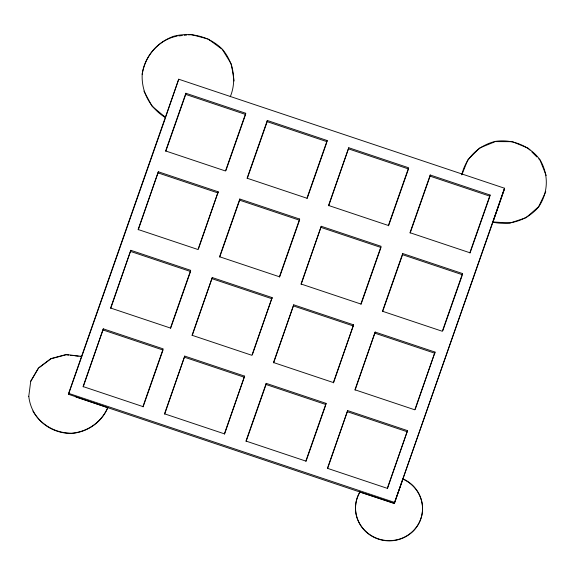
<?xml version="1.0" encoding="UTF-8"?>
<svg xmlns="http://www.w3.org/2000/svg" width="575" height="575" viewBox="0 0 575 575"><rect width="100%" height="100%" fill="white"/><g stroke="black" fill="none" stroke-linecap="round" stroke-linejoin="round"><path stroke-width="0.86" d="M28.779 396.276C31.201 418.435 49.795 433.622 71.774 433.449C87.594 432.019 101.559 422.373 107.798 407.668L68.518 394.285L68.626 393.357L178.724 79.221L504.527 188.233L492.904 222.166C509.802 225.889 527.455 220.268 538.617 206.928C548.356 192.596 548.881 174.764 540.054 159.864C529.755 145.806 512.548 138.862 495.363 141.371C478.508 145.482 465.635 157.859 461.761 174.886M83.224 386.882L103.299 328.85L163.156 348.874L142.931 406.59L83.073 386.558L103.299 328.85M110.752 308.351L130.82 250.312L190.677 270.343L170.452 328.052L110.594 308.027L130.82 250.312M138.273 229.82L158.341 171.781L218.198 191.806L198.425 249.011M178.724 79.221L165.55 117.415L152.088 106.267L143.901 91.08M185.725 94.408L185.869 93.251L245.719 113.275L245.583 114.439L185.725 94.408L165.794 151.282M164.68 414.137L184.748 356.098L244.605 376.129L224.537 434.161M192.201 335.606L212.268 277.567L272.126 297.591L252.353 354.797M239.653 200.193L239.797 199.036L299.654 219.061L299.51 220.218L239.653 200.193L219.722 257.068M267.181 121.663L267.317 120.498L327.175 140.53L327.038 141.687L267.181 121.663L247.25 178.537M266.06 384.51L266.203 383.353L326.061 403.377L325.917 404.541L266.06 384.51L246.129 441.392M273.65 362.854L293.724 304.822L353.582 324.846L333.507 382.885M301.178 284.323L321.245 226.284L381.103 246.316L360.877 304.024L301.02 284L321.245 226.284M328.699 205.785L348.766 147.753L408.624 167.778L388.398 225.493L328.541 205.462L348.766 147.753M327.577 468.639L347.652 410.6L407.51 430.632L387.435 488.664M355.106 390.109L375.173 332.07L435.031 352.101L415.251 409.299M360 491.805A33.537 32.394 6.8 0 0 373.24 536.683A33.537 32.394 6.8 0 0 419.096 522.804A33.537 32.394 6.8 0 0 402.902 478.824L394.328 503.29L359.972 492.042A33.537 32.394 6.8 0 0 372.952 536.784A33.537 32.394 6.8 0 0 418.808 523.545A33.537 32.394 6.8 0 0 403.664 479.421M402.558 254.696L402.694 253.539L462.552 273.563L462.415 274.728L402.558 254.696L382.627 311.571M430.078 176.166L430.222 175.008L490.08 195.033L489.936 196.19L430.078 176.166L410.147 233.04M504.527 188.233L394.299 503.527L76.015 397.037M402.902 478.824L504.39 189.391M28.75 396.506L30.748 381.146L38.518 367.921L50.931 358.584L66.118 354.538L81.801 356.385L80.033 356.414M230.273 96.737C236.936 80.637 233.5 62.395 222.338 49.191C209.537 36.52 191.051 31.704 173.657 36.282C156.86 42.385 144.886 56.307 142.205 74.074C141.242 92.129 150.176 108.265 165.521 117.652M142.176 74.312C144.878 56.034 158.736 39.553 177.136 36.117M68.518 394.285L165.226 118.5M158.341 171.781L138.115 229.497L197.972 249.521L218.198 191.806M185.869 93.251L165.643 150.959L225.493 170.991L245.719 113.275M143.082 406.913L163.013 350.031L103.162 330.007M170.603 328.375L190.541 271.501L130.683 251.476M225.946 170.473L245.288 115.273M184.748 356.098L164.522 413.813L224.379 433.838L244.605 376.129M212.268 277.567L192.043 335.275L251.9 355.307L272.126 297.591M239.797 199.036L219.571 256.745L279.428 276.769L299.654 219.061M267.317 120.498L247.092 178.214L306.949 198.238L327.175 140.53M279.579 277.1L299.223 221.059M307.1 198.562L326.744 142.528M266.203 383.353L245.978 441.061L305.828 461.092L326.061 403.377M293.724 304.822L273.499 362.53L333.356 382.555L353.582 324.846M305.986 461.416L325.623 405.375M361.035 304.348L380.966 247.473L321.109 227.448M388.556 225.817L408.487 168.942L348.63 148.911M347.652 410.6L327.427 468.316L387.284 488.34L407.51 430.632M375.173 332.07L354.947 389.785L414.805 409.81L435.031 352.101M402.694 253.539L382.468 311.248L442.326 331.279L462.552 273.563M430.222 175.008L409.997 232.717L469.854 252.741L490.08 195.033M442.779 330.762L462.12 275.562M470.005 253.065L489.648 197.031M394.594 502.679L402.579 479.902M462.056 174.311L467.827 159.764L479.651 147.969L494.507 141.939M545.754 191.763L538.646 206.698L526.046 217.717L509.96 223.078L492.933 221.928M30.719 381.383L38.489 368.158M107.827 407.438C101.588 422.143 87.616 431.789 71.803 433.212C55.789 433.298 40.861 425.018 32.904 411.039M39.179 367.641L50.902 358.822L66.089 354.768L68.698 355.077M178.89 35.916L182.39 35.521M184.144 35.319L186.767 35.017M188.521 34.823L191.152 34.522L207.359 38.82M495.334 141.601L512.39 141.68L528.123 148.192L529.999 150.068M70.445 355.285L73.061 355.587M74.8 355.796L78.286 356.205M158.204 172.946L218.062 192.97M212.132 278.724L271.989 298.756M293.588 305.979L353.438 326.003M375.037 333.234L434.894 353.258M184.611 357.262L244.468 377.286M347.516 411.765L407.373 431.789M68.626 393.357L394.436 502.363M208.208 39.042L221.605 48.904M531.882 151.951L536.892 156.961M538.775 158.844L540.026 160.094L546.221 175.512M222.317 49.421L231.387 64.134L234.104 81.025"/></g></svg>
